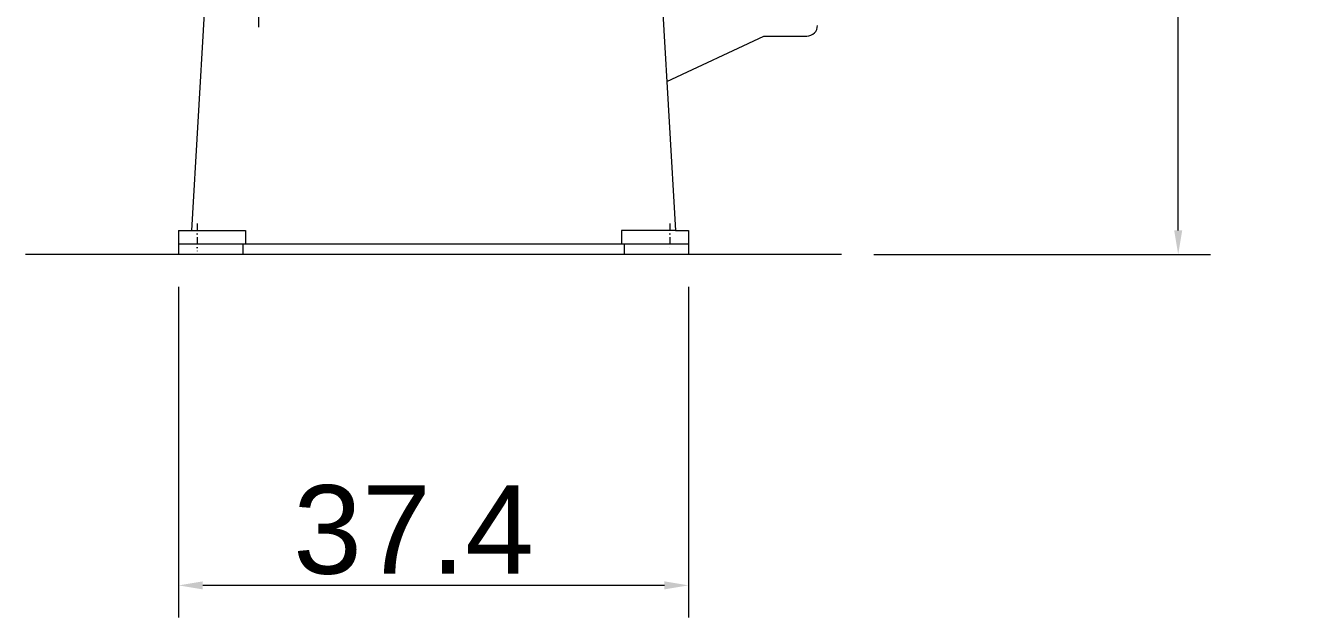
# Model space of a CAD drawing. Header units: inches. Extents: x 0 to 19814, y 0 to 15096.
# Drawn here: x 3250 to 5616, y 2113 to 3216 of the extents above; entities that cross this region are included whole.
import ezdxf

# ---------------------------------------------------------------- set-up
doc = ezdxf.new("R2010")
doc.units = ezdxf.units.IN
doc.header["$MEASUREMENT"] = 0
doc.linetypes.add('DASHDOT', pattern=[25.4, 12.7, -6.35, 0, -6.35])
doc.layers.get('Defpoints').update_dxf_attribs({"lineweight": 5})
doc.layers.add('EB0', color=7, linetype='Continuous', lineweight=5)
doc.styles.add('Roman', font='arial.ttf')
doc.styles.get("Standard").update_dxf_attribs({"font": 'arial.ttf'})
doc.dimstyles.new('ISO-25', dxfattribs={"dimscale": 30, "dimtxt": 1.5, "dimasz": 1.5, "dimexe": 2, "dimexo": 2, "dimtad": 1, "dimtih": 1, "dimtoh": 1, "dimdec": 1, "dimlfac": 0.03937, "dimdsep": 46, "dimtxsty": 'Standard', "dimcen": 2.5, "dimclrd": 7, "dimclre": 7, "dimclrt": 7, "dimadec": 0, "dimazin": 0, "dimtfac": 1, "dimtdec": 1, "dimtmove": 0, "dimatfit": 3, "dimfxl": 1, "dimlwd": 5, "dimlwe": 5, "dimarcsym": 0})

# ---------------------------------------------------------------- blocks, each defined once
blk = doc.blocks.new('*D51')
at = {"color": 7, "linetype": 'Continuous', "lineweight": 5, "transparency": 16777216}
for p, q in [((4684.1, 5097.2), (5457.2, 5097.2)), ((5397.2, 5052.2), (5397.2, 4046.3)), ((5397.2, 2834.4), (5397.2, 3840.3)), ((4830.1, 2789.4), (5457.2, 2789.4))]:
    blk.add_line(p, q, dxfattribs=at)
at = {"color": 7, "transparency": 16777216}
for points in [[(5389.7, 5052.2), (5404.7, 5052.2), (5397.2, 5097.2)], [(5389.7, 2834.4), (5404.7, 2834.4), (5397.2, 2789.4)]]:
    blk.add_solid(points, dxfattribs=at)
at = {"layer": 'Defpoints', "color": 0, "transparency": 16777216}
for p in [(4624.1, 5097.2), (5397.2, 5097.2), (4770.1, 2789.4)]:
    blk.add_point(p, dxfattribs=at)
at = {"color": 7, "lineweight": 5, "transparency": 16777216, "insert": (5397.2, 3943.3), "char_height": 165, "attachment_point": 5, "style": 'Roman'}
blk.add_mtext('90.9', dxfattribs=at)
blk = doc.blocks.new('*D40')
at = {"color": 7, "linetype": 'Continuous', "lineweight": 5, "transparency": 16777216}
for p, q in [((3535, 2729.4), (3535, 2113.1)), ((4485, 2729.4), (4485, 2113.1)), ((4440, 2173.1), (3580, 2173.1))]:
    blk.add_line(p, q, dxfattribs=at)
at = {"color": 7, "transparency": 16777216}
for points in [[(3580, 2180.6), (3580, 2165.6), (3535, 2173.1)], [(4440, 2180.6), (4440, 2165.6), (4485, 2173.1)]]:
    blk.add_solid(points, dxfattribs=at)
at = {"layer": 'Defpoints', "color": 0, "transparency": 16777216}
for p in [(3535, 2789.4), (4485, 2789.4), (3535, 2173.1)]:
    blk.add_point(p, dxfattribs=at)
at = {"color": 7, "lineweight": 5, "transparency": 16777216, "insert": (3972.8, 2276.1), "char_height": 165, "attachment_point": 5, "style": 'Roman'}
blk.add_mtext('37.4', dxfattribs=at)

msp = doc.modelspace()

# ---------------------------------------------------------------- linework, layer by layer
at = {"color": 7, "linetype": 'DASHDOT', "lineweight": 5, "ltscale": 2.5}
msp.add_line((3683.85, 3435.55), (3683.85, 3209.92), dxfattribs=at)
at = {"color": 7, "linetype": 'DASHDOT', "lineweight": 5}
for p, q in [((3569.95, 2847.47), (3569.95, 2795.72)), ((4449.95, 2847.47), (4449.95, 2796.54))]:
    msp.add_line(p, q, dxfattribs=at)
at = {"color": 7, "lineweight": 5}
for p, q in [((3534.95, 2809.45), (3534.95, 2789.45)), ((3654.95, 2809.45), (3654.95, 2789.45)), ((4364.95, 2809.45), (4364.95, 2789.45)), ((4484.95, 2809.45), (4484.95, 2789.45)), ((4770.13, 2789.43), (3249.77, 2789.43))]:
    msp.add_line(p, q, dxfattribs=at)
at = {"layer": 'EB0', "color": 7, "lineweight": 5}
for p, q in [((3582.88, 3239.45), (3559.16, 2834.45)), ((4437.02, 3239.45), (4460.74, 2834.45)), ((4444.48, 3112.06), (4625.49, 3196.46)), ((4625.49, 3196.46), (4705.36, 3196.46)), ((3534.95, 2834.45), (3659.95, 2834.45)), ((3534.95, 2834.45), (3534.95, 2809.45)), ((3659.95, 2834.45), (3659.95, 2809.45)), ((3659.95, 2834.45), (3659.95, 2809.45)), ((4460.74, 2834.45), (4359.95, 2834.45)), ((4359.95, 2834.45), (4359.95, 2809.45)), ((4359.95, 2834.45), (4359.95, 2809.45)), ((4460.74, 2834.45), (4484.95, 2834.45)), ((4484.95, 2834.45), (4484.95, 2809.45)), ((3534.95, 2809.45), (4484.95, 2809.45))]:
    msp.add_line(p, q, dxfattribs=at)
msp.add_arc((4705.36, 3216.46), 20, 270, 0, dxfattribs=at)

# ---------------------------------------------------------------- dimensions: what is measured, and where the dimension line sits
at = {"color": 7, "lineweight": 5}
dim = msp.add_linear_dim(base=(5397.21, 5097.22), p1=(4770.13, 2789.43), p2=(4624.07, 5097.22), angle=90, dimstyle='ISO-25', override={"dimtxt": 5.5, "dimpost": '\\X', "dimtxsty": 'Roman', "dimtofl": 1, "dimtmove": 1}, dxfattribs=at)
dim.commit()
dim.dimension.update_dxf_attribs({"geometry": '*D51', "text_midpoint": (5397.21, 3943.33), "dimtype": 160})
dim = msp.add_linear_dim(base=(3534.95, 2173.08), p1=(4484.95, 2789.45), p2=(3534.95, 2789.43), dimstyle='ISO-25', override={"dimtxt": 5.5, "dimpost": '\\X', "dimtxsty": 'Roman', "dimtofl": 1, "dimtmove": 1}, dxfattribs=at)
dim.commit()
dim.dimension.update_dxf_attribs({"geometry": '*D40', "text_midpoint": (3972.75, 2173.08), "dimtype": 160})

doc.saveas('drawing.dxf')
